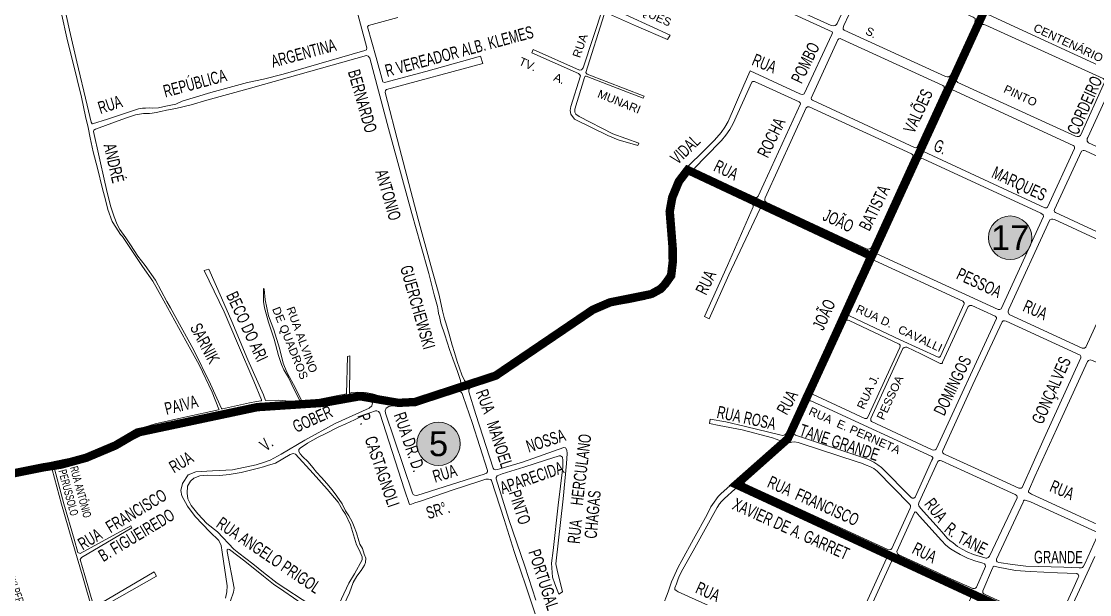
# Model space of a CAD drawing. Header units: millimetres. Extents: x 617885 to 663705, y 7172943 to 7234736.
# Drawn here: x 646306 to 647603, y 7182828 to 7183524 of the extents above; entities that cross this region are included whole.
import ezdxf
from ezdxf.enums import TextEntityAlignment as Align

# ---------------------------------------------------------------- set-up
doc = ezdxf.new("R2010")
doc.units = ezdxf.units.MM
for name, color, linetype in [('BAIRROS', 12, 'Continuous'), ('Equipamentos Públicos', 171, 'Continuous'), ('Escolas Municipais', 21, 'Continuous')]:
    doc.layers.add(name, color=color, linetype=linetype)
doc.layers.add('TOP_VIAS 10.000', color=7, linetype='Continuous', lineweight=9)
doc.layers.add('VIAS', color=7, linetype='Continuous', lineweight=5)
doc.styles.add('LDUP', font='LDUP.SHX')
doc.styles.get("Standard").update_dxf_attribs({"font": 'arial.ttf'})

msp = doc.modelspace()

# ---------------------------------------------------------------- hatches: boundary and pattern name
at = {"layer": 'Equipamentos Públicos', "true_color": 0xb3b3ff}
h = msp.add_hatch(color=151, dxfattribs=at)
edge = h.paths.add_edge_path()
edge.add_arc((647506.6534286828, 7183261.499279397), 26.4, 0, 360)
at = {"layer": 'Escolas Municipais'}
h = msp.add_hatch(color=21, dxfattribs=at)
edge = h.paths.add_edge_path()
edge.add_arc((646812.4793733109, 7183011.386676705), 26.4, 0, 360)

# ---------------------------------------------------------------- linework, layer by layer
at = {"layer": 'BAIRROS', "lineweight": 40, "ltscale": 0.3, "const_width": 10}
for points in [[(647338.6262513286, 7183238.875863752), (647837.5031008597, 7184325.962448304), (648625.4239029239, 7184374.736056323), (648591.2801455886, 7184288.396036787), (648446.8575293939, 7183982.954528627), (648825.2082770616, 7183807.99324835), (648825.2082770616, 7183807.99324835), (648846.2818260714, 7183787.355756194), (648932.276694484, 7183702.306320439), (648957.4412209052, 7183675.591518992), (648789.6420417204, 7183531.31236948), (648725.5340873674, 7183477.100953917), (648609.7774523646, 7183399.822817589), (648579.8063590522, 7183378.708370615), (648494.0488773173, 7183322.273940449), (648554.4959208451, 7183300.784332898), (648182.6600000001, 7182495.01), (647174.2066404142, 7182961.868715024), (647236.6368458382, 7183017.354695611), (647338.6187113049, 7183238.859433527)], [(645885.002116154, 7184193.999095832), (646664.8018276485, 7184245.852785087), (647837.5031008597, 7184325.962448304), (647338.6262806929, 7183238.875927739), (647115.1715156245, 7183343.689820895), (647104.4597655335, 7183329.675431032), (647096.4248648142, 7183310.147511538), (647093.4215703965, 7183293.263858578), (647096.9210612834, 7183249.545467057), (647097.0864601065, 7183232.222959416), (647095.1147320322, 7183215.435097072), (647087.5803803834, 7183204.788972584), (647081.9568204, 7183199.081634032), (647071.0032433654, 7183192.99887039)], [(646208.7263325189, 7182958.124342902), (646332.1650579668, 7182982.80722374), (646353.7263325189, 7182986.124342902), (646384.5475181921, 7182994.530120812), (646419.9146646294, 7183009.407158277), (646446.7263325189, 7183025.124342902), (646591.9763325189, 7183055.884342901), (646671.7263325189, 7183061.124342902), (646716.7263325189, 7183069.124342902), (646763.7263325189, 7183061.124342902), (646783.7263325189, 7183062.124342902), (646881.7263325189, 7183094.124342902), (646999.7263325189, 7183174.124342902), (647020.7263325189, 7183183.124342902), (647070.7251113723, 7183193.124098672), (647081.6831497863, 7183199.205970039), (647087.3067097698, 7183204.913308591), (647094.8410614185, 7183215.559433079), (647096.8127894929, 7183232.347295423), (647096.6473906698, 7183249.669803064), (647093.1478997829, 7183293.388194585), (647096.1511942005, 7183310.271847545), (647104.1860949198, 7183329.799767039), (647114.8978450109, 7183343.814156902), (647338.3526100792, 7183239.000263746), (647236.6368458382, 7183017.354695611), (647173.932976001, 7182961.993056505), (648182.3872977126, 7182495.13389607)], [(647071.0032433654, 7183192.99887039), (647071.002116154, 7183192.999095832), (647021.002116154, 7183182.999095832), (647000.002116154, 7183173.999095832), (646882.002116154, 7183093.999095832), (646784.002116154, 7183061.999095832), (646764.002116154, 7183060.999095832), (646717.002116154, 7183068.999095832), (646672.002116154, 7183060.999095832), (646592.252116154, 7183055.759095832), (646447.002116154, 7183024.999095832), (646420.1904482645, 7183009.281911207), (646384.8233018272, 7182994.404873743), (646354.002116154, 7182985.999095832), (646332.4408416019, 7182982.68197667), (646209.002116154, 7182957.999095832)]]:
    msp.add_lwpolyline(points, dxfattribs=at)
at = {"layer": 'Equipamentos Públicos', "color": 7, "lineweight": 5}
msp.add_circle((647506.6534286828, 7183261.499279397), 26.4, dxfattribs=at)
at = {"layer": 'Escolas Municipais', "color": 7, "lineweight": 5}
msp.add_circle((646812.4793733109, 7183011.386676705), 26.4, dxfattribs=at)
at = {"layer": 'VIAS', "color": 253}
for points in [[(646763, 7183528.72), (646727.23, 7183519.24), (646726.3, 7183517.42), (646736.68, 7183480.12), (646744.83, 7183450.5), (646746.66, 7183449.97), (646796.98, 7183463.09), (646863.35, 7183481.83), (646866.11, 7183472.86), (646749.43, 7183441.2), (646748, 7183440.15), (646747.77, 7183437.68), (646765.06, 7183370.63), (646787.6, 7183284.2), (646803.09, 7183227.97), (646813.1, 7183191.85), (646817.17, 7183172.95), (646819.85, 7183163.2), (646821.24, 7183158.24), (646825.41, 7183144.28), (646829.17, 7183131.25), (646831.8, 7183122.38), (646835.25, 7183111.31), (646840.96, 7183094.94), (646843.9, 7183088.12), (646845.52, 7183086.41), (646846.58, 7183085.75), (646849.05, 7183085.95), (646859.46, 7183089.14), (646867.27, 7183091.9), (646876.02, 7183095.87), (646883.51, 7183099.47), (646932.75, 7183132.74), (646975.59, 7183161.53), (647000.66, 7183178.28), (647010.46, 7183183.74), (647021.68, 7183187.04), (647038.18, 7183190.03), (647056.27, 7183192.9), (647066.52, 7183195.67), (647072.22, 7183197.99), (647077.71, 7183200.97), (647083.78, 7183206.57), (647090.77, 7183216.2), (647093.65, 7183228.22), (647093.06, 7183249.94), (647091.01, 7183276.76), (647089.76, 7183293.26), (647092.4, 7183308.09), (647096.59, 7183321.35), (647103.04, 7183333.6), (647110.84, 7183343.6), (647139.24, 7183371.31), (647147.56, 7183379.97), (647155.78, 7183389.32), (647160.14, 7183395.49), (647164.33, 7183402.35), (647183.43, 7183446.81), (647191.15, 7183463.85), (647251.24, 7183436.11), (647252.36, 7183435.54), (647254.88, 7183435.23), (647256.57, 7183436.06), (647290.29, 7183508.1), (647290.87, 7183510.06), (647290.6, 7183511.46), (647046.28, 7183622.9)], [(647326.89, 7183587.41), (647296.58, 7183521.5), (647295.73, 7183520.11), (647294.31, 7183519), (647292.07, 7183518.74), (647289.55, 7183519.04), (647102.01, 7183604.59)], [(646703.85, 7183572.36), (646725.31, 7183492.13), (646724.96, 7183489.66), (646722.86, 7183488.67), (646623.71, 7183460.05), (646600, 7183453.75)], [(646391.81, 7183399.83), (646390.5, 7183401.55), (646385.62, 7183422.25), (646373.34, 7183475.17), (646364.2, 7183513.56), (646354.36, 7183560)], [(647013.81, 7183532.33), (646991.36, 7183461.87), (646992.1, 7183461.01), (646993.11, 7183460.18), (647062.295781, 7183433.379453999), (647060.889433, 7183430.742551), (647036.7553140001, 7183440.099909), (646991.85, 7183457.65), (646990.69, 7183457.69), (646989.6, 7183455.83), (646978.05, 7183417.53), (646978.15, 7183413.84), (646979.33, 7183411.25), (646983.1, 7183408.66), (647024.35, 7183387.66), (647055.68, 7183376.07), (647054.56, 7183373.22), (647030.52, 7183380.16), (647018.01, 7183385.47), (646977.73, 7183405.28), (646973.24, 7183411.41), (646972.56, 7183415.88), (646973.17, 7183420.63), (646984.73, 7183457.89), (646984.24, 7183459.3), (646982.56, 7183460.67), (646925.65, 7183486.02), (646927.51, 7183489.9), (646983.51, 7183464.89), (646986.2, 7183465.38), (646988.19, 7183467.73), (647012.37, 7183541.42)], [(647019.65, 7183541.14), (647093.62, 7183507.43), (647090.65, 7183501.95), (647053.0279890001, 7183518.372508001), (647016.54, 7183534.3)], [(646354.24, 7183535.35), (646361.92, 7183500.39), (646368.7, 7183473.41), (646373.68, 7183453.39), (646378.7, 7183431.9), (646383.75, 7183408.51), (646386.91, 7183395.14), (646389.3, 7183382.64), (646392.95, 7183365.85), (646398.18, 7183345.73), (646404.4, 7183320.91), (646407.87, 7183307.4), (646410.83, 7183295.83), (646416.16, 7183281.35), (646420.56, 7183274.38), (646426.37, 7183265.48), (646428.76, 7183262.79), (646452.79, 7183226.45), (646465.35, 7183208.65), (646478.85, 7183184.9), (646505.67, 7183136.32), (646521.63, 7183107.13), (646537.38, 7183073.99), (646545.851007, 7183053.552311), (646545.987325, 7183052.870719001), (646545.305734, 7183052.416324001), (646504.35, 7183043.82), (646468.47, 7183035.68), (646455.43, 7183031.43), (646441.33, 7183024.79), (646414.44, 7183010.55), (646395.51, 7183002.7), (646382.47, 7182998.28), (646368.97, 7182994.61), (646339.97, 7182988.78), (646260.57, 7182972.47)], [(646600, 7183453.75), (646580.3057436707, 7183449.686557111), (646535.8164880056, 7183437.922830122), (646501.174211152, 7183427.375123941), (646493.29, 7183423.57), (646481.26, 7183421.21), (646472.42, 7183419.27), (646465.27, 7183418.81), (646460.97, 7183419.06), (646456.6057721697, 7183418.934255892), (646453.1160209103, 7183418.711616504), (646447.9185176775, 7183417.821055623), (646439.54, 7183415.23), (646410.54, 7183405.2), (646392.08, 7183399.82), (646391.81, 7183399.83)], [(647600.39, 7183378.48), (647600.42, 7183381.84), (647600.99, 7183382.96), (647630.16, 7183446.63), (647631.29, 7183447.18)], [(647695.46, 7183338.62), (647694.05, 7183337.23), (647691.79, 7183336.13), (647690.39, 7183336.43), (647688.99, 7183336.72), (647602.06, 7183376.5), (647600.39, 7183378.48), (647600.42, 7183381.84)], [(647084.56, 7182813.92), (647091.39, 7182831.55), (647095.44, 7182843.74), (647099.42, 7182852.55), (647103.63, 7182861.81), (647108.11, 7182869.69), (647122.29, 7182895.44), (647138.69, 7182925.7), (647143.28, 7182934.93), (647147.23, 7182940.5), (647150.04, 7182944.57), (647152.14, 7182947.52), (647155.46, 7182950.53), (647185.29, 7182977.43), (647225.21, 7183011.9), (647227.56, 7183013.96), (647227.97, 7183014.86), (647222.6505917982, 7183016.96725091), (647218.0509229575, 7183018.454643432), (647181.3889373207, 7183028.325498115), (647153.3770345615, 7183033.598073152), (647141.472032387, 7183035.896765438), (647142.2918213556, 7183041.441566287), (647161.5021683939, 7183037.925917139), (647185.3121727429, 7183032.246797145), (647226.9, 7183022.12), (647230.84, 7183021.45), (647233.15, 7183022.22), (647235.78, 7183024.92), (647255.3, 7183069.25), (647267.47, 7183095.08), (647275.41, 7183112.23), (647284.25, 7183131.32), (647294.7, 7183154.39), (647320.64, 7183211.65), (647320.95, 7183212.34), (647324.54, 7183220.27), (647331.12, 7183234.79), (647331.97, 7183236.57), (647331.88, 7183238.02), (647330.75, 7183239.09), (647207.96, 7183296), (647205.18, 7183296.8), (647203.26, 7183296.77), (647202.6, 7183296.065), (647165.26, 7183216.53), (647141.1, 7183163.18), (647135.4942570003, 7183166.020602673), (647163.27, 7183227.6), (647194.59, 7183299.17), (647194.6, 7183300.97), (647193.43, 7183302.21), (647117.97, 7183337.6), (647115.77, 7183337.98), (647113.99, 7183337.18), (647109.65, 7183330.45), (647104.18, 7183320.43), (647100.37, 7183309.59), (647097.58, 7183299.7), (647097.24, 7183289.77), (647100.42, 7183248.26), (647100.82, 7183231.47), (647099.71, 7183221.44), (647097.57, 7183212.97), (647091.8, 7183204.03), (647085.67, 7183197.51), (647074.31, 7183190.65), (647068.58, 7183188.14), (647062.9255155113, 7183186.59420901), (647043.2506293249, 7183182.387411868), (647028.8612506284, 7183180.00275571), (647024.4623230569, 7183179.46687944), (647017.32, 7183178.02), (647004.55, 7183172.12), (646980.25, 7183156), (646940.82, 7183129.19), (646899.63, 7183101.32), (646894.82, 7183098.69), (646890.38, 7183095.16), (646884.21, 7183091.92), (646878.01, 7183088.87), (646869.13, 7183085.3), (646853.27, 7183080.12), (646850.57, 7183079.01), (646849.13, 7183077.12), (646849.28, 7183074.41), (646857.7, 7183046.83), (646878.77, 7182981.66), (646879.77, 7182980.47), (646881.47, 7182979.73), (646884.03, 7182980.3), (646886.97, 7182980.97), (646914.6, 7182989.24), (646964.68, 7183006.73), (646966.81, 7183006.4), (646968.21, 7183003.61), (646968.84, 7182999.51), (646967.84, 7182987.63), (646963.72, 7182944.48), (646954.9871402548, 7182865.682277782)], [(646698.05, 7182816.78), (646704.35, 7182830.53), (646708.7129163464, 7182843.180631916), (646713.4371928958, 7182850.893426778), (646718.5008162913, 7182857.509885758), (646722.395907027, 7182864.126344738), (646723.9539449947, 7182867.499441849), (646724.0837842815, 7182872.688822757), (646722.006397535, 7182877.359265095), (646720.1886893618, 7182884.364927403), (646716.8, 7182889.7), (646715.78, 7182893.73), (646712.87, 7182903.17), (646710.18, 7182910.64), (646707.66, 7182916.67), (646703.54, 7182923.96), (646699.67, 7182930.21), (646695.33, 7182938.64), (646688.96, 7182947.95), (646683.19, 7182955.36), (646676.76, 7182962.99), (646670.36, 7182970.37), (646664.19, 7182977.09), (646659.71, 7182982.56), (646653.96, 7182989.45), (646647.28, 7182995.76), (646644.3, 7182999.37), (646642.69, 7183002.03), (646642.66, 7183004.55), (646644.41, 7183006.19), (646653.31, 7183011.98), (646666.16, 7183019.43), (646675.77, 7183024.01), (646690.63, 7183031.42), (646700.03, 7183035.71), (646710.41, 7183040.52), (646723.89, 7183046.82), (646728.98, 7183048.91), (646735.78, 7183051.28), (646737.63, 7183051.48), (646739.45, 7183050.46), (646740.995, 7183048.73), (646771.28, 7182955.7), (646777.34, 7182937.72), (646779.47, 7182937.98), (646783.87, 7182939.66), (646790.58, 7182941.6), (646828.95, 7182954.9), (646862.59, 7182966.05), (646869.91, 7182968.29), (646873.16, 7182968.52), (646875.86, 7182968.03), (646876.935, 7182966.7), (646892.05, 7182919.59), (646904.3, 7182880.8), (646906.3681, 7182874.660053999), (646918.44, 7182838.82), (646931.65, 7182800)], [(646685.61, 7182804.13), (646703.74, 7182842.41), (646710.32111696, 7182853.35838199), (646719.7991798698, 7182870.742803718), (646719.6693447672, 7182874.375371312), (646716.2935944422, 7182882.678378847), (646712.95, 7182888.83), (646705.43, 7182912.89), (646699.33, 7182925.94), (646695.960595, 7182931.370999001), (646690.39, 7182940.35), (646677.19, 7182956.16), (646660.39, 7182975.35), (646638.6, 7182998.92), (646636.03, 7182999.73), (646632.32, 7182998.44), (646614.53, 7182988.07), (646604.96, 7182985.06), (646600, 7182983.57), (646593.77, 7182981.69), (646572.69, 7182976.34), (646558.36, 7182973.93), (646546.86, 7182972.99), (646532.1, 7182973.15), (646522.63, 7182972.34), (646515.12, 7182969.59), (646511.31, 7182966.02), (646507.42, 7182959.85), (646507.28, 7182951.58), (646508.03, 7182944.78), (646511.96, 7182936.66), (646519.98, 7182926.5), (646531.28, 7182914.62), (646544.2, 7182904.55), (646563.68, 7182883.56), (646570, 7182878.69), (646587.07, 7182865.54), (646600, 7182855.2), (646616.35, 7182842.13), (646657.41, 7182815.56)], [(646956.5825498189, 7182857.907453072), (646963.0693343054, 7182831.656609925), (646958.6907562413, 7182829.063932579), (646953.8256699686, 7182841.541184817), (646950.7444471283, 7182849.31921206), (646949.7714265265, 7182866.333648454), (646951.87, 7182881.97), (646957.9, 7182936.83), (646963.51, 7182983.13), (646963.48, 7182991.17), (646962.94, 7182994.95), (646960.78, 7182996.62), (646959.06, 7182996.76), (646942.44, 7182991.52), (646916.06, 7182983.19), (646889.84, 7182975.05), (646883.77, 7182972.67), (646882.38, 7182970.52), (646882.46, 7182968.76), (646898.02, 7182919.32), (646917.26, 7182862.73), (646930.63, 7182821.63)], [(647325.45, 7182803.99), (647356.65, 7182872.06), (647356.77, 7182873.2), (647356.09, 7182874.38), (647353.8, 7182875.46), (647261.53, 7182917.96), (647176.5, 7182957.48), (647174.67, 7182957.74), (647172.22, 7182956.18), (647159.68, 7182944.93), (647156.09, 7182941.27), (647153.61, 7182938.67), (647151.03, 7182934.13), (647123.86, 7182884.91), (647114.58, 7182868.57), (647109.16, 7182859.21), (647105.31, 7182851.54), (647103.51, 7182847.4), (647101.31, 7182841.49), (647099.5, 7182836.37), (647099.56, 7182834.63), (647101.15, 7182833.15), (647103.63, 7182831.83), (647173.63, 7182800)], [(646963.72, 7182944.48), (646954.9871402548, 7182865.682277782), (646956.5825498189, 7182857.907453072)], [(647304.2472682882, 7182740.961911055), (647304.5457072295, 7182739.967605913), (647305.1425904699, 7182738.973300772), (647396.8421690819, 7182695.354250916), (647398.5716972735, 7182695.154788822), (647399.8563430116, 7182695.72062461), (647413.89, 7182726.36), (647447.68, 7182800), (647458.53, 7182823.65), (647459.13, 7182825.51), (647458.4, 7182826.89), (647457.17, 7182827.95), (647367.35, 7182869.51), (647365.47, 7182870.09), (647363.74, 7182869.79), (647362.75, 7182868.38), (647331.4, 7182800), (647304.281768771, 7182740.846966245)], [(647609.68, 7182874.65), (647588.54, 7182828.86), (647575.22, 7182800), (647571.39, 7182791.7), (647570.12, 7182788.28), (647570.23, 7182786.58), (647571.12, 7182785.16), (647572.78, 7182784.03), (647617.13, 7182763.23)], [(647538.42, 7182800), (647477, 7182827.89), (647474.9, 7182829.29), (647473.71, 7182830.46), (647473.63, 7182832.8), (647485.15, 7182860.48), (647486.15, 7182861.99), (647487.43, 7182862.82), (647492.01, 7182861.83), (647513.14, 7182857.59), (647531.17, 7182856.27), (647564.25, 7182854.84), (647587.74, 7182853.84), (647589.26, 7182852.88), (647589.86, 7182851.81), (647590.01, 7182850.83), (647589.31, 7182848.9), (647584.42, 7182838.07), (647567.1, 7182800), (647563.63, 7182792.37), (647562.29, 7182791.12), (647560.8, 7182790.7), (647558.44, 7182790.91), (647538.43, 7182800)]]:
    msp.add_lwpolyline(points, dxfattribs=at)
for points in [[(647516.23, 7183615.42), (647514.25, 7183614.04), (647478.51, 7183535.28), (647479.06, 7183533.88), (647481, 7183531.9), (647624.93, 7183465.54), (647627.17, 7183465.52), (647629.15, 7183466.9), (647664.88, 7183544.25), (647665.18, 7183546.21), (647664.07, 7183547.91), (647662.12, 7183549.05), (647518.19, 7183615.12)], [(647464.13, 7183527.56), (647464.4, 7183525.6), (647463.81, 7183522.8), (647434.08, 7183458.57), (647432.38, 7183456.62), (647430.42, 7183456.64), (647428.18, 7183457.22), (647305.21, 7183513.57), (647303.82, 7183514.71), (647303.83, 7183516.39), (647304.69, 7183518.91), (647335, 7183584.25), (647336.69, 7183585.08), (647338.37, 7183585.06), (647340.05, 7183584.77), (647461.9, 7183529.26)], [(647621.46, 7183453.23), (647621.72, 7183451.26), (647591.98, 7183385.63), (647590.28, 7183384.25), (647588.32, 7183384.27), (647586.08, 7183384.85), (647442.99, 7183450.08), (647441.32, 7183452.05), (647440.5, 7183454.3), (647441.08, 7183456.54), (647469.96, 7183519.38), (647472.77, 7183520.47), (647474.73, 7183520.45), (647477.25, 7183519.31), (647619.51, 7183454.93)], [(647426.42, 7183445.15), (647426.4, 7183442.62), (647393.8, 7183371.42), (647393.23, 7183370.86), (647392.11, 7183370.59), (647390.71, 7183370.88), (647266.61, 7183428.4), (647265.49, 7183429.25), (647264.94, 7183430.94), (647297.54, 7183501.86), (647298.67, 7183502.97), (647300.36, 7183503.24), (647302.04, 7183502.66), (647425.03, 7183446.28)], [(646704.72, 7183118.11), (646701.91, 7183117.42), (646700.54, 7183071.88), (646687.96, 7183069.47), (646655.95, 7183062.96), (646646.76, 7183062.12), (646639.06, 7183078), (646628.41, 7183098.43), (646623.68, 7183109.4), (646619.43, 7183127.56), (646612.43, 7183149.85), (646605.87, 7183166.59), (646602.05, 7183185.95), (646600.83, 7183198.87), (646600, 7183200), (646600, 7183184.25), (646601.14, 7183176.33), (646605.8, 7183158.97), (646612.75, 7183138.32), (646618.26, 7183118.48), (646621.576387, 7183107.818157), (646624.6566239999, 7183100.973188001), (646630.27, 7183091.73), (646633.59, 7183084.86), (646643.85, 7183063.6), (646643.72, 7183062.36), (646631.73, 7183063.31), (646617.62, 7183064.14), (646602.19, 7183064.01), (646599.9330031392, 7183070.800982783), (646581.0609789414, 7183113.367093372), (646561.4591271785, 7183159.91392331), (646548.9356514713, 7183188.413239137), (646533.5467157142, 7183223.176476139), (646527.6527412214, 7183221.816999663), (646534.06, 7183209.11), (646552.25, 7183171.36), (646568.53, 7183133.44), (646588.02, 7183087.5), (646597.50285, 7183064.742566001), (646597.563142, 7183064.079364), (646597.060716, 7183063.617132001), (646591.42, 7183062.81), (646582.85, 7183061.02), (646550.213195, 7183053.824947), (646549.440724, 7183053.961266001), (646549.031769, 7183054.41566), (646535.43, 7183083.91), (646514.78, 7183125.67), (646486.7695449999, 7183176.451983), (646482.54, 7183184.12), (646468.63, 7183209.85), (646456.18, 7183227.58), (646447.34, 7183239.16), (646438.31, 7183252.68), (646432.85, 7183261.51), (646425.54, 7183271.62), (646422.27, 7183277.39), (646418.44, 7183286.7), (646414.31, 7183299.02), (646410.52, 7183314.71), (646407.04, 7183328.99), (646393.4374190143, 7183390.371314124), (646394.0166795786, 7183392.049294559), (646395.6965328734, 7183393.148662523), (646432.204168545, 7183406.758013853), (646444.5896698725, 7183410.600742033), (646449.1966723487, 7183411.620379981), (646453.9726302136, 7183412.100344131), (646456.8813500268, 7183412.100344131), (646459.6245802031, 7183412.127478947), (646461.4823459809, 7183412.127478947), (646464.5749613822, 7183412.608151027), (646469.4182496672, 7183413.609096604), (646475.0130908618, 7183414.860277948), (646482.0275144342, 7183416.111459292), (646493.3842027271, 7183418.446996463), (646512.03, 7183422.92), (646530.91, 7183428.51), (646581.42, 7183442.05), (646600, 7183447.3), (646724.98, 7183482.57), (646727.16, 7183481.66), (646728.9, 7183479.45), (646751.82, 7183394.02), (646780.09, 7183290.94), (646790.44, 7183253.8), (646800.55, 7183218.23), (646807.23, 7183192.33), (646811.05, 7183178), (646811.96, 7183173.01), (646812.31, 7183169.65), (646813.5, 7183165.88), (646815.29, 7183157.74), (646820.26, 7183143.67), (646825.81, 7183125.84), (646830.02, 7183114.54), (646835.62, 7183098.95), (646839.3, 7183088.15), (646839.64, 7183085.26), (646838.16, 7183083.33), (646835.65, 7183081.94), (646793.25, 7183068.96), (646782.83, 7183066.24), (646775.87, 7183064.93), (646768.15, 7183064.41), (646759.46, 7183064.9), (646749.84, 7183066.84), (646740.26, 7183069.68), (646732.27, 7183071.88), (646723.72, 7183073.47), (646714.41, 7183073.91), (646706.63, 7183073.45), (646704.36, 7183072.5), (646704.62, 7183105.2)], [(647194.34, 7183451.29), (647193.19, 7183450.36), (647170.31, 7183399.94), (647166.16, 7183392.77), (647161.29, 7183385.85), (647156.35, 7183379.33), (647136.81, 7183359.52), (647123.61, 7183346.42), (647123.54, 7183345.3), (647124.58, 7183344.03), (647159, 7183328.26), (647197.37, 7183310.39), (647198.89, 7183310.31), (647200.54, 7183311.87), (647207.38, 7183326.82), (647252.2, 7183423.99), (647251.83, 7183425.2), (647250.58, 7183426.56), (647196.13, 7183451.08)], [(647584.63, 7183372.74), (647584.9, 7183371.89), (647584.89, 7183369.65), (647552.29, 7183298.44), (647550.88, 7183297.9), (647548.91, 7183297.91), (647401.61, 7183366.02), (647401.06, 7183366.86), (647401.06, 7183367.7), (647401.07, 7183368.83), (647433.96, 7183440.31), (647435.08, 7183440.86), (647436.77, 7183440.84), (647583.24, 7183373.59)], [(647208.6, 7183306.39), (647208.62, 7183308.35), (647209.19, 7183310.03), (647258.93, 7183419.11), (647260.64, 7183420.32), (647262.61, 7183420.3), (647387, 7183363.35), (647388.39, 7183362.21), (647388.37, 7183360.25), (647338.04, 7183249.11), (647336.34, 7183248), (647334.37, 7183247.46), (647332.97, 7183247.75), (647210.27, 7183304.69)], [(647687.77, 7183325.23), (647688.04, 7183324.11), (647688.03, 7183322.43), (647656.28, 7183252.61), (647654.58, 7183250.67), (647653.18, 7183250.68), (647650.94, 7183250.98), (647561.77, 7183292.19), (647560.66, 7183293.04), (647560.11, 7183294.45), (647560.68, 7183295.56), (647593.56, 7183366.48), (647595.25, 7183367.31), (647596.65, 7183367.3), (647598.05, 7183367), (647685.82, 7183326.65)], [(647546.88, 7183289.24), (647547.14, 7183287.27), (647495.67, 7183175.3), (647494.26, 7183174.47), (647492.02, 7183174.49), (647344.99, 7183242.03), (647344.16, 7183243.44), (647343.89, 7183245.13), (647344.75, 7183247.08), (647395.35, 7183356.26), (647397.33, 7183357.36), (647399.01, 7183357.63), (647400.98, 7183357.33), (647544.09, 7183291.23)], [(647648.9, 7183242.03), (647649.45, 7183240.62), (647649.43, 7183238.94), (647598.82, 7183128.64), (647597.13, 7183127.25), (647596, 7183127.26), (647594.32, 7183127.56), (647505.44, 7183168.48), (647504.34, 7183171.02), (647504.35, 7183172.42), (647504.93, 7183174.66), (647554.96, 7183283.28), (647556.93, 7183283.82), (647558.62, 7183284.08), (647560.58, 7183283.5), (647647.23, 7183243.73)], [(647340.15, 7183233.39), (647338.74, 7183232.84), (647337.61, 7183232.01), (647309.02, 7183169.74), (647309.01, 7183168.62), (647309.84, 7183167.49), (647310.96, 7183166.92), (647311.51, 7183166.63), (647373, 7183137.74), (647419.12, 7183116.56), (647420.25, 7183116.55), (647421.09, 7183116.54), (647421.66, 7183117.38), (647422.22, 7183117.93), (647450.83, 7183181.33), (647450.83, 7183182.45), (647449.45, 7183184.42), (647342.11, 7183233.65)], [(647489.69, 7183165.26), (647489.97, 7183164.7), (647489.96, 7183163.3), (647417.05, 7183004.69), (647415.64, 7183004.15), (647413.95, 7183003.6), (647411.99, 7183004.18), (647338.2, 7183038.51), (647337.65, 7183039.64), (647337.38, 7183040.76), (647337.39, 7183041.6), (647337.39, 7183042.16), (647376.56, 7183127.05), (647377.97, 7183128.16), (647379.66, 7183128.7), (647381.34, 7183128.69), (647398.39, 7183120.4), (647421.58, 7183108.97), (647422.99, 7183108.95), (647423.83, 7183108.95), (647424.4, 7183109.78), (647424.4, 7183110.34), (647455.85, 7183177.91), (647457.82, 7183179.3), (647459.79, 7183179.28), (647460.07, 7183179.28), (647488.58, 7183166.11)], [(647305.85, 7183161.07), (647308.1, 7183161.33), (647310.07, 7183161.32), (647311.19, 7183161.02), (647371.83, 7183132.42), (647372.95, 7183131.01), (647373.22, 7183129.89), (647372.93, 7183128.77), (647372.64, 7183128.21), (647333.47, 7183043.04), (647332.06, 7183042.21), (647330.37, 7183042.23), (647266.64, 7183071.42), (647265.81, 7183072.55), (647265.54, 7183073.68), (647265.84, 7183075.36), (647266.12, 7183076.19), (647304.16, 7183159.41)], [(647497.22, 7183159.58), (647498.35, 7183160.42), (647499.76, 7183160.68), (647501.72, 7183160.1), (647591.72, 7183118.89), (647592.55, 7183117.48), (647592.55, 7183116.64), (647592.54, 7183115.52), (647548.21, 7183018.34), (647521.12, 7182958.27), (647519.97, 7182957.51), (647518.4, 7182957.36), (647517.14, 7182957.44), (647472.3, 7182978.18), (647427.78, 7182998.29), (647426.23, 7182999.18), (647424.98, 7183000.33), (647424.61, 7183001.45), (647425.09, 7183003.42), (647461.49, 7183083.36)], [(647532.5, 7182950.26), (647530.03, 7182951.79), (647529.16, 7182952.76), (647528.96, 7182953.91), (647536.69, 7182971.68), (647563.36, 7183029.97), (647600.66, 7183111.15), (647601.88, 7183112.54), (647603.89, 7183113.1), (647606.79, 7183112.43), (647687.73, 7183075.16), (647689.92, 7183074.12), (647691.01, 7183072.93), (647691.48, 7183071.18), (647690.44, 7183067.87), (647651.24, 7182983.44), (647619.99, 7182915.31), (647619.11, 7182913.56), (647618.24, 7182912.93), (647617.28, 7182912.47), (647616.21, 7182912.22), (647614.62, 7182912.48), (647612.77, 7182913.35), (647586.66, 7182925.43)], [(646783.4, 7182949.01), (646781.81, 7182949.79), (646780.78, 7182951.44), (646748.03, 7183048.44), (646747.75, 7183051.39), (646749.04, 7183054.76), (646752.05, 7183056.72), (646756.53, 7183057.4), (646762.23, 7183057.31), (646769.14, 7183056.94), (646777.85, 7183057.75), (646785.42, 7183059.3), (646795.94, 7183062.05), (646835.74, 7183074.53), (646837.71, 7183074.86), (646839.95, 7183074.01), (646841.27, 7183072.26), (646842.57, 7183068.82), (646853.36, 7183037.12), (646871.87, 7182979.12), (646871.93, 7182977.38), (646870.7, 7182975.76), (646867.99, 7182974.49), (646861.52, 7182972.44), (646785.97, 7182948.73)], [(647389.91, 7182945.59), (647387.81, 7182945.48), (647386.03, 7182946.64), (647350.47, 7182982.41), (647345.98, 7182985.88), (647341.3, 7182988.89), (647337.04, 7182991.11), (647332.52, 7182993.04), (647245.93, 7183021.87), (647244.02, 7183023.3), (647243.29, 7183025.44), (647243.92, 7183028.2), (647259.67, 7183061.98), (647260.75, 7183063.05), (647262.55, 7183063.47), (647264.46, 7183063.4), (647281.65, 7183055.66), (647411.66, 7182995.92), (647412.64, 7182994.64), (647412.63, 7182993.68), (647411.71, 7182991.52), (647391.23, 7182946.67)], [(647183.42, 7182964.05), (647183.31, 7182965.47), (647183.92, 7182966.39), (647233.3, 7183009.73), (647236.58, 7183012.04), (647241.39, 7183013.54), (647244.84, 7183013.79), (647249.31, 7183012.86), (647254.14, 7183011.3), (647319.57, 7182989.83), (647326.1, 7182987.85), (647331.71, 7182985.45), (647336.43, 7182983.71), (647340.97, 7182981.32), (647345.4, 7182978.06), (647384.6, 7182938.07), (647385.69, 7182936.47), (647385.8, 7182934.99), (647385.16, 7182933.21), (647362.92, 7182884.4), (647361.92, 7182883.11), (647360.38, 7182882.5), (647358.36, 7182883.13), (647184.58, 7182962.75)], [(647423.41, 7182990.63), (647421.65, 7182991.08), (647420.46, 7182991.02), (647419.08, 7182989.74), (647395.85, 7182939.84), (647395.55, 7182937.8), (647396, 7182936.08), (647397.81, 7182933.41), (647420.51, 7182908.21), (647424.12, 7182904.29), (647427.72, 7182899.51), (647430.64, 7182896.33), (647433.34, 7182893.82), (647437.36, 7182891.05), (647442.87, 7182886.88), (647448.27, 7182883.56), (647454.63, 7182880.38), (647462.32, 7182877.18), (647477.09, 7182872.49), (647478.6, 7182872.62), (647479.93, 7182873.27), (647481.54, 7182874.93), (647496.34, 7182905.88), (647515.17, 7182945.93), (647515.23, 7182947.01), (647514.92, 7182948.11), (647514.13, 7182949.02), (647512.62, 7182949.77), (647451.52, 7182977.8)], [(647525.86, 7182862.99), (647509.51, 7182864.79), (647493.16, 7182867.17), (647491.13, 7182868.31), (647490.31, 7182869.52), (647490.09, 7182871.33), (647522.42, 7182940.66), (647523.09, 7182942.07), (647523.9, 7182942.94), (647525.16, 7182943.14), (647531.28, 7182940.78), (647610.54, 7182904.92), (647612.85, 7182903.55), (647613.27, 7182902.47), (647613.24, 7182900.64), (647612.18, 7182897.91), (647597.42, 7182865.75), (647595.84, 7182862.74), (647594.73, 7182861.44), (647593.28, 7182860.98), (647590.71, 7182860.84), (647571.84, 7182861.48)], [(647434.26, 7182883.74), (647438.47, 7182881.3), (647446.14, 7182876.83), (647454.75, 7182872.67), (647463.85, 7182869.44), (647473.45, 7182866.61), (647475.49, 7182865.78), (647476.48, 7182864.37), (647476.86, 7182862.41), (647465.91, 7182837.21), (647464.64, 7182836.03), (647463.26, 7182835.68), (647461.42, 7182835.91), (647427.6, 7182850.83), (647418.35, 7182855.03), (647371.47, 7182876.76), (647370.08, 7182877.91), (647369.39, 7182879.17), (647369.19, 7182880.69), (647390.6, 7182928.09), (647391.46, 7182928.63), (647392.6, 7182928.47), (647396.73, 7182923.47), (647423.18, 7182893.95), (647428.7, 7182888.36)], [(646655.53, 7182743.39), (646681.13, 7182795.83), (646680.32, 7182799.12), (646679.33, 7182800), (646677.25, 7182801.84), (646648.26, 7182816.15), (646624.6583199999, 7182832.321521001), (646612.08, 7182840.94), (646600, 7182850.58), (646577.09, 7182868.86), (646558.47, 7182883.14), (646556.98, 7182883.54), (646555.88, 7182882.83), (646555.58, 7182880.83), (646564.43, 7182836.2), (646563.4, 7182831.35), (646559.891355, 7182820.964124001), (646553.63, 7182802.43), (646553.04, 7182800), (646552.7, 7182798.58), (646552.74, 7182797.14), (646554.24, 7182794.83), (646600, 7182771.59)]]:
    msp.add_lwpolyline(points, close=True, dxfattribs=at)
at = {"layer": 'VIAS', "color": 253, "ltscale": 0.3}
for points in [[(646553.76, 7182823.83), (646555.34, 7182831.57), (646555.69, 7182839), (646549.7, 7182879.79), (646548.69, 7182887.75), (646545.6, 7182894.21), (646534.9, 7182904.54), (646516.89, 7182922.98), (646507.57, 7182935.51), (646500.8, 7182948.14), (646499.49, 7182954.89), (646501.54, 7182963.21), (646508.32, 7182973.52), (646517.86, 7182977.53), (646537.86, 7182978.41), (646562.27, 7182979.82), (646591.14, 7182985.93), (646600, 7182988.87), (646608.02, 7182991.53), (646621.41, 7182998.99), (646649.98, 7183015.95), (646686.97, 7183035.84), (646728.17, 7183054.69), (646731.53, 7183057.26), (646732.36, 7183060.55), (646730.81, 7183063.07), (646727.41, 7183065.13), (646721.31, 7183066.17), (646712.86, 7183066.06), (646699.22, 7183064.54), (646679.59, 7183060.43), (646661.88, 7183056.21), (646646.91, 7183055.1), (646612.43, 7183057.06), (646602.07, 7183056.86), (646600, 7183056.63), (646592.25, 7183055.76), (646563.9, 7183049.39), (646525.96, 7183041.12), (646488.02, 7183032.61), (646468.52, 7183028.34), (646457.73, 7183024.66), (646449.66, 7183020.58), (646445.83407, 7183018.733177001), (646435.43, 7183013.26), (646410.69, 7183000.27), (646391.42, 7182993.45), (646373.26, 7182987.98), (646346.3553449999, 7182981.993005999), (646345.926989, 7182981.707435001), (646345.869875, 7182980.907836), (646357.43, 7182938.67), (646369.85, 7182895.68), (646374.5021682676, 7182879.636514298), (646377.2228534957, 7182878.141804951), (646438.7532388641, 7182912.009714766), (646439.9579153734, 7182909.345193377), (646378.6870925507, 7182873.520127573), (646377.2786320838, 7182870.970135779), (646382.71, 7182851.73), (646393.4036226675, 7182814.92487022)], [(646391.9224601375, 7182810.140253612), (646380.06, 7182850.95), (646367.21, 7182894.91), (646354.77, 7182937.93), (646343.191247, 7182980.257805), (646342.837432, 7182980.808184), (646342.208428, 7182980.926122), (646299.67, 7182971.83)], [(646396.3832492991, 7182814.335254207), (646467.1234772054, 7182855.821854026), (646469.9152688836, 7182850.593078771), (646397.8168234779, 7182809.690682064)]]:
    msp.add_lwpolyline(points, dxfattribs=at)

# ---------------------------------------------------------------- texts
at = {"layer": 'Equipamentos Públicos', "color": 7}
msp.add_text('17', height=30, dxfattribs=at).set_placement((647506.6534286828, 7183261.499279397), align=Align.MIDDLE_CENTER)
at = {"layer": 'Escolas Municipais', "color": 7}
msp.add_text('5', height=30, dxfattribs=at).set_placement((646812.4793733109, 7183011.386676705), align=Align.MIDDLE_CENTER)
at = {"layer": 'TOP_VIAS 10.000', "color": 251, "style": 'LDUP'}
for s, height, rotation, width, p in [('MARQUES', 10, 336.0000000012475, 1.04, (647028.0799771812, 7183546.18995213)), ('R VEREADOR ALB. KLEMES', 15, 15.00000002288443, 0.69, (646750.0193570819, 7183456.536649955)), ('S.', 10, 333.0000000163533, 1.04, (647329.9599771812, 7183509.12995213)), ('CENTENÁRIO', 10, 335.0000000137018, 1.04, (647533.9999771812, 7183512.66995213)), ('ARGENTINA', 15, 15.00000002288443, 0.69, (646611.3599771812, 7183467.87995213)), ('RUA', 10, 71.00000000033408, 1.04, (646984.3299771812, 7183478.95995213)), ('POMBO', 15, 64.00000001325951, 0.69, (647253.4099771812, 7183447.43995213)), ('TV.', 10, 336.0000000012475, 1.04, (646909.1099771812, 7183471.94995213)), ('RUA', 15, 337.9999999936783, 0.69, (647191.9199771812, 7183471.54995213)), ('REPÚBLICA', 15, 15.00000002288443, 0.69, (646480.6099771812, 7183431.58995213)), ('BERNARDO', 15, 285.9999999924307, 0.69, (646702.1568450485, 7183462.966284824)), ('A.', 10, 337.9999999936783, 1.04, (646951.2299771812, 7183452.52995213)), ('CORDEIRO', 15, 66.00000000124753, 0.69, (647588.8267316739, 7183385.098215141)), ('MUNARI', 10, 337.9999999936783, 1.04, (647004.6499771812, 7183432.29995213)), ('VALÕES', 15, 64.99999998429061, 0.69, (647389.8899771812, 7183386.95995213)), ('PINTO', 10, 335.0000000137018, 1.04, (647497.8099771813, 7183438.33995213)), ('RUA', 15, 17.99999998899899, 0.69, (646401.8499771812, 7183411.50995213)), ('ROCHA', 15, 64.00000001325951, 0.69, (647212.4099771812, 7183357.31995213)), ('ANDRÉ', 15, 282.9999999874626, 0.69, (646405.6099771812, 7183373.90995213)), ('VIDAL', 15, 44.00000001563011, 0.69, (647102.8599771812, 7183349.41995213)), ('G.', 15, 336.9999999782173, 0.69, (647412.4099771812, 7183367.87995213)), ('RUA', 15, 333.9999999865024, 0.69, (647145.4799771812, 7183343.31995213)), ('MARQUES', 15, 335.0000000137018, 0.69, (647483.0799771812, 7183335.18995213)), (' ANTONIO', 15, 285.9999999924307, 0.69, (646734.5399771812, 7183345.42995213)), ('BATISTA', 15, 64.00000001325951, 0.69, (647335.8399771812, 7183268.59995213)), ('JOÃO', 15, 335.0000000137018, 0.69, (647277.9099771812, 7183283.32995213)), (' GUERCHEWSKI', 15, 285.9999999924307, 0.69, (646764.5558196965, 7183229.033571811)), ('RUA', 15, 64.00000001325951, 0.69, (647137.3599771812, 7183190.92995213)), ('PESSOA', 15, 335.0000000137018, 0.69, (647440.1699771812, 7183212.04995213)), ('BECO DO ARI', 15, 295.0000000157094, 0.69, (646554.1285910927, 7183191.639718872)), ('DE QUADROS', 10, 292.0000000088203, 1.04, (646610.1707126844, 7183175.117705096)), ('RUA ALVINO ', 10, 289.9999999852307, 1.04, (646627.5978775235, 7183175.684780787)), ('JOÃO', 15, 66.00000000124753, 0.69, (647279.8031555503, 7183147.921776129)), ('RUA D.', 10, 335.0000000137018, 1.04, (647318.3599771812, 7183171.69995213)), ('RUA', 15, 336.0000000012475, 0.69, (647520.9936881812, 7183173.03609613)), ('SARNIK', 15, 297.9999999955172, 0.69, (646510.1599771812, 7183152.53995213)), ('CAVALLI', 10, 335.0000000137018, 1.04, (647369.5148250831, 7183146.628065371)), ('DOMINGOS', 15, 64.00000001325951, 0.69, (647426.5955440024, 7183044.346831792)), ('GONÇALVES', 15, 66.00000000124753, 0.69, (647545.9857911812, 7183033.905829131)), ('RUA J.', 10, 64.99999998429061, 1.04, (647329.2299771812, 7183052.26995213)), ('PESSOA', 10, 64.99999998429061, 1.04, (647353.2299771812, 7183039.31995213)), ('RUA', 15, 289.9999999852307, 0.69, (646857.5499771812, 7183074.03995213)), ('RUA', 15, 61.00000001773226, 0.69, (647235.4399771811, 7183045.34995213)), ('PAIVA', 15, 13.99999997623783, 0.69, (646482.0099771812, 7183046.37995213)), ('GOBER', 15, 23.99999999875248, 0.69, (646639.6299771812, 7183024.45995213)), (' P.', 15, 287.9999999828154, 0.69, (646712.6399771812, 7183049.24995213)), ('RUA DR. D.', 15, 288.9999999996659, 0.69, (646757.8299771812, 7183046.48995213)), ('RUA ROSA', 15, 348.0984759639094, 0.69, (647149.5882577524, 7183043.043025503)), ('RUA  E. PERNETA', 10, 336.0000000012475, 1.04, (647261.168360894, 7183047.32926181)), ('MANOEL', 15, 287.9999999828154, 0.69, (646870.8799771812, 7183036.20995213)), (' TANE GRANDE', 15, 341.7634082260529, 0.69, (647245.8515700164, 7183022.700518087)), ('NOSSA', 15, 17.99999998899899, 0.69, (646921.9799771812, 7183000.48995213)), ('HERCULANO', 15, 82.99999999574582, 0.69, (646987.5599771813, 7182935.93995213)), ('V.', 15, 39.00000002366403, 0.69, (646602.9299771813, 7183001.45995213)), ('CASTAGNOLI', 15, 288.9999999996659, 0.69, (646722.4399771811, 7183017.38995213)), ('RUA', 15, 31.00000000224587, 0.69, (646491.1899771811, 7182975.16995213)), ('RUA ANTÔNIO', 10, 285.2825499139621, 0.69, (646364.6351133627, 7182982.552356929)), ('RUA', 15, 17.00000002619522, 0.69, (646808.2199771812, 7182964.05995213)), ('APARECIDA', 15, 18.99999999966592, 0.69, (646890.2399771812, 7182950.20995213)), ('PERUSSOLO', 10, 285.2825499139621, 0.69, (646350.6393792648, 7182978.557611058)), ('RUA  FRANCISCO', 15, 336.0000000012475, 0.69, (647210.5799771812, 7182959.33995213)), ('RUA CARMEM WASELEWSKI PERUSSOLO', 9.999999999999996, 289.9451593754118, 0.69, (646249.0796046646, 7182956.701563352)), ('RUA', 15, 336.9999999782173, 0.69, (647553.4889571812, 7182954.09733813)), ('FRANCISCO ', 15, 31.00000000224587, 0.69, (646414.2006352402, 7182902.531149116)), ('  PINTO', 15, 287.9999999828154, 0.69, (646895.2404127496, 7182959.481380883)), ('CHAGAS', 15, 84.99999999593254, 0.69, (647004.5094020127, 7182895.798898902)), ('XAVIER DE A. GARRET', 15, 335.8048295341936, 0.69, (647168.038876597, 7182932.432693308)), ('RUA ', 15, 307.6309769839495, 0.69, (647401.7828753358, 7182938.029842526)), ('B. FIGUEIREDO', 15, 31.00000000224587, 0.69, (646405.280546679, 7182867.60275155)), ('SR°.', 15, 17.00000002619522, 0.69, (646800.2099771812, 7182919.72995213)), ('RUA ANGELO PRIGOL', 15, 325.9327189308556, 0.69, (646541.3264369884, 7182911.128944546)), ('RUA', 15, 84.00000000345813, 0.69, (646983.9399771811, 7182889.51995213)), ('RUA', 15, 31.00000000224587, 0.69, (646380.3840651987, 7182881.835650523)), ('R.', 15, 321.1918792908722, 0.69, (647425.6784192768, 7182905.546730202)), ('TANE', 15, 332.9425849236026, 0.69, (647441.1315923657, 7182892.589206411)), ('RUA', 15, 333.0000000163533, 0.69, (647386.4171651813, 7182879.27751613)), ('PORTUGAL', 15, 287.9999999828154, 0.69, (646921.4199771812, 7182880.26995213)), ('GRANDE', 15, 359.8058583682139, 0.69, (647535.7454953678, 7182866.495319918)), ('RUA', 15, 336.0000000012475, 0.69, (647123.3599771812, 7182830.92995213))]:
    msp.add_text(s, height=height, rotation=rotation, dxfattribs=dict(at, width=width)).set_placement(p)

doc.saveas('drawing.dxf')
